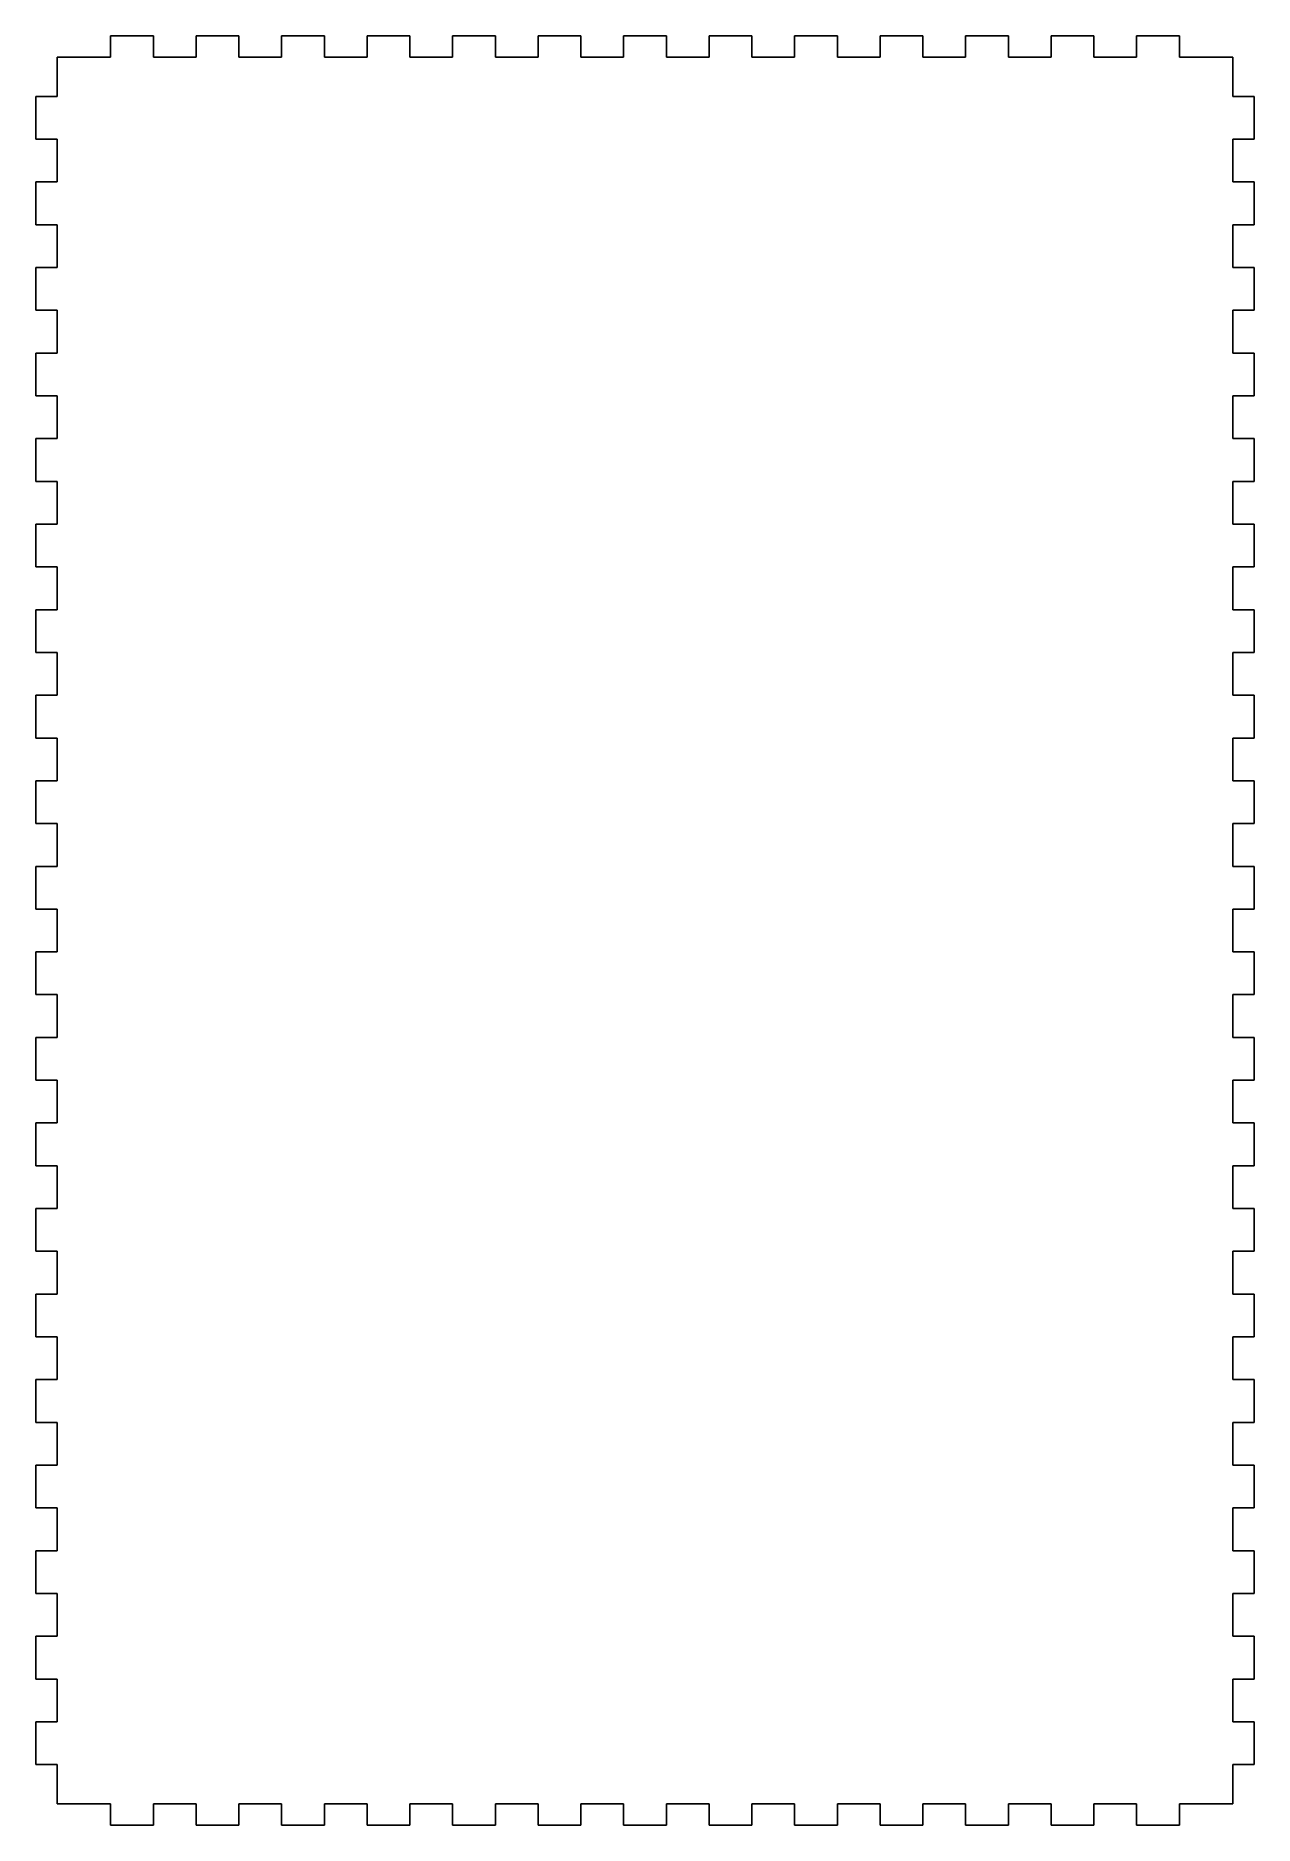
# Model space of a CAD drawing. Header units: millimetres. Extents: x -86 to 86, y -126 to 126.
import ezdxf

# ---------------------------------------------------------------- set-up
doc = ezdxf.new("R2010")
doc.units = ezdxf.units.MM
doc.layers.get('0').update_dxf_attribs({"linetype": 'CONTINUOUS'})

msp = doc.modelspace()

# ---------------------------------------------------------------- linework, layer by layer
for p, q in [((-69, 125.5), (-75, 125.5)), ((-75, 125.5), (-75, 122.5)), ((-69, 122.5), (-69, 125.5)), ((-57, 125.5), (-63, 125.5)), ((-63, 125.5), (-63, 122.5)), ((-57, 122.5), (-57, 125.5)), ((-45, 125.5), (-51, 125.5)), ((-51, 125.5), (-51, 122.5)), ((-45, 122.5), (-45, 125.5)), ((-33, 125.5), (-39, 125.5)), ((-39, 125.5), (-39, 122.5)), ((-33, 122.5), (-33, 125.5)), ((-21, 125.5), (-27, 125.5)), ((-27, 125.5), (-27, 122.5)), ((-21, 122.5), (-21, 125.5)), ((-9, 125.5), (-15, 125.5)), ((-15, 125.5), (-15, 122.5)), ((-9, 122.5), (-9, 125.5)), ((3, 125.5), (-3, 125.5)), ((-3, 125.5), (-3, 122.5)), ((3, 122.5), (3, 125.5)), ((15, 125.5), (9, 125.5)), ((9, 125.5), (9, 122.5)), ((15, 122.5), (15, 125.5)), ((27, 125.5), (21, 125.5)), ((21, 125.5), (21, 122.5)), ((27, 122.5), (27, 125.5)), ((39, 125.5), (33, 125.5)), ((33, 125.5), (33, 122.5)), ((39, 122.5), (39, 125.5)), ((51, 125.5), (45, 125.5)), ((45, 125.5), (45, 122.5)), ((51, 122.5), (51, 125.5)), ((63, 125.5), (57, 125.5)), ((57, 125.5), (57, 122.5)), ((63, 122.5), (63, 125.5)), ((75, 125.5), (69, 125.5)), ((69, 125.5), (69, 122.5)), ((75, 122.5), (75, 125.5)), ((-75, 122.5), (-82.5, 122.5)), ((-82.5, 122.5), (-82.5, 117)), ((-63, 122.5), (-69, 122.5)), ((-51, 122.5), (-57, 122.5)), ((-39, 122.5), (-45, 122.5)), ((-27, 122.5), (-33, 122.5)), ((-15, 122.5), (-21, 122.5)), ((-3, 122.5), (-9, 122.5)), ((9, 122.5), (3, 122.5)), ((21, 122.5), (15, 122.5)), ((33, 122.5), (27, 122.5)), ((45, 122.5), (39, 122.5)), ((57, 122.5), (51, 122.5)), ((69, 122.5), (63, 122.5)), ((82.5, 122.5), (75, 122.5)), ((82.5, 117), (82.5, 122.5)), ((-82.5, 117), (-85.5, 117)), ((-85.5, 117), (-85.5, 111)), ((85.5, 117), (82.5, 117)), ((85.5, 111), (85.5, 117)), ((-85.5, 111), (-82.5, 111)), ((-82.5, 111), (-82.5, 105)), ((82.5, 105), (82.5, 111)), ((82.5, 111), (85.5, 111)), ((-82.5, 105), (-85.5, 105)), ((-85.5, 105), (-85.5, 99)), ((85.5, 105), (82.5, 105)), ((85.5, 99), (85.5, 105)), ((-85.5, 99), (-82.5, 99)), ((-82.5, 99), (-82.5, 93)), ((82.5, 93), (82.5, 99)), ((82.5, 99), (85.5, 99)), ((-82.5, 93), (-85.5, 93)), ((-85.5, 93), (-85.5, 87)), ((85.5, 93), (82.5, 93)), ((85.5, 87), (85.5, 93)), ((-85.5, 87), (-82.5, 87)), ((-82.5, 87), (-82.5, 81)), ((82.5, 81), (82.5, 87)), ((82.5, 87), (85.5, 87)), ((-82.5, 81), (-85.5, 81)), ((-85.5, 81), (-85.5, 75)), ((85.5, 81), (82.5, 81)), ((85.5, 75), (85.5, 81)), ((-85.5, 75), (-82.5, 75)), ((-82.5, 75), (-82.5, 69)), ((82.5, 69), (82.5, 75)), ((82.5, 75), (85.5, 75)), ((-82.5, 69), (-85.5, 69)), ((-85.5, 69), (-85.5, 63)), ((85.5, 69), (82.5, 69)), ((85.5, 63), (85.5, 69)), ((-85.5, 63), (-82.5, 63)), ((-82.5, 63), (-82.5, 57)), ((82.5, 57), (82.5, 63)), ((82.5, 63), (85.5, 63)), ((-82.5, 57), (-85.5, 57)), ((-85.5, 57), (-85.5, 51)), ((85.5, 57), (82.5, 57)), ((85.5, 51), (85.5, 57)), ((-85.5, 51), (-82.5, 51)), ((-82.5, 51), (-82.5, 45)), ((82.5, 45), (82.5, 51)), ((82.5, 51), (85.5, 51)), ((-82.5, 45), (-85.5, 45)), ((-85.5, 45), (-85.5, 39)), ((85.5, 45), (82.5, 45)), ((85.5, 39), (85.5, 45)), ((-85.5, 39), (-82.5, 39)), ((-82.5, 39), (-82.5, 33)), ((82.5, 33), (82.5, 39)), ((82.5, 39), (85.5, 39)), ((-82.5, 33), (-85.5, 33)), ((-85.5, 33), (-85.5, 27)), ((85.5, 33), (82.5, 33)), ((85.5, 27), (85.5, 33)), ((-85.5, 27), (-82.5, 27)), ((-82.5, 27), (-82.5, 21)), ((82.5, 21), (82.5, 27)), ((82.5, 27), (85.5, 27)), ((-82.5, 21), (-85.5, 21)), ((-85.5, 21), (-85.5, 15)), ((85.5, 21), (82.5, 21)), ((85.5, 15), (85.5, 21)), ((-85.5, 15), (-82.5, 15)), ((-82.5, 15), (-82.5, 9)), ((82.5, 9), (82.5, 15)), ((82.5, 15), (85.5, 15)), ((-82.5, 9), (-85.5, 9)), ((-85.5, 9), (-85.5, 3)), ((85.5, 9), (82.5, 9)), ((85.5, 3), (85.5, 9)), ((-85.5, 3), (-82.5, 3)), ((-82.5, 3), (-82.5, -3)), ((82.5, -3), (82.5, 3)), ((82.5, 3), (85.5, 3)), ((-82.5, -3), (-85.5, -3)), ((-85.5, -3), (-85.5, -9)), ((85.5, -3), (82.5, -3)), ((85.5, -9), (85.5, -3)), ((-85.5, -9), (-82.5, -9)), ((-82.5, -9), (-82.5, -15)), ((82.5, -15), (82.5, -9)), ((82.5, -9), (85.5, -9)), ((-82.5, -15), (-85.5, -15)), ((-85.5, -15), (-85.5, -21)), ((85.5, -15), (82.5, -15)), ((85.5, -21), (85.5, -15)), ((-85.5, -21), (-82.5, -21)), ((-82.5, -21), (-82.5, -27)), ((82.5, -27), (82.5, -21)), ((82.5, -21), (85.5, -21)), ((-82.5, -27), (-85.5, -27)), ((-85.5, -27), (-85.5, -33)), ((85.5, -27), (82.5, -27)), ((85.5, -33), (85.5, -27)), ((-85.5, -33), (-82.5, -33)), ((-82.5, -33), (-82.5, -39)), ((82.5, -39), (82.5, -33)), ((82.5, -33), (85.5, -33)), ((-82.5, -39), (-85.5, -39)), ((-85.5, -39), (-85.5, -45)), ((85.5, -39), (82.5, -39)), ((85.5, -45), (85.5, -39)), ((-85.5, -45), (-82.5, -45)), ((-82.5, -45), (-82.5, -51)), ((82.5, -51), (82.5, -45)), ((82.5, -45), (85.5, -45)), ((-82.5, -51), (-85.5, -51)), ((-85.5, -51), (-85.5, -57)), ((85.5, -51), (82.5, -51)), ((85.5, -57), (85.5, -51)), ((-85.5, -57), (-82.5, -57)), ((-82.5, -57), (-82.5, -63)), ((82.5, -63), (82.5, -57)), ((82.5, -57), (85.5, -57)), ((-82.5, -63), (-85.5, -63)), ((-85.5, -63), (-85.5, -69)), ((85.5, -63), (82.5, -63)), ((85.5, -69), (85.5, -63)), ((-85.5, -69), (-82.5, -69)), ((-82.5, -69), (-82.5, -75)), ((82.5, -75), (82.5, -69)), ((82.5, -69), (85.5, -69)), ((-82.5, -75), (-85.5, -75)), ((-85.5, -75), (-85.5, -81)), ((85.5, -75), (82.5, -75)), ((85.5, -81), (85.5, -75)), ((-85.5, -81), (-82.5, -81)), ((-82.5, -81), (-82.5, -87)), ((82.5, -87), (82.5, -81)), ((82.5, -81), (85.5, -81)), ((-82.5, -87), (-85.5, -87)), ((-85.5, -87), (-85.5, -93)), ((85.5, -87), (82.5, -87)), ((85.5, -93), (85.5, -87)), ((-85.5, -93), (-82.5, -93)), ((-82.5, -93), (-82.5, -99)), ((82.5, -99), (82.5, -93)), ((82.5, -93), (85.5, -93)), ((-82.5, -99), (-85.5, -99)), ((-85.5, -99), (-85.5, -105)), ((85.5, -99), (82.5, -99)), ((85.5, -105), (85.5, -99)), ((-85.5, -105), (-82.5, -105)), ((-82.5, -105), (-82.5, -111)), ((82.5, -111), (82.5, -105)), ((82.5, -105), (85.5, -105)), ((-82.5, -111), (-85.5, -111)), ((-85.5, -111), (-85.5, -117)), ((85.5, -111), (82.5, -111)), ((85.5, -117), (85.5, -111)), ((-85.5, -117), (-82.5, -117)), ((-82.5, -117), (-82.5, -122.5)), ((82.5, -122.5), (82.5, -117)), ((82.5, -117), (85.5, -117)), ((-82.5, -122.5), (-75, -122.5)), ((-75, -122.5), (-75, -125.5)), ((-69, -125.5), (-69, -122.5)), ((-69, -122.5), (-63, -122.5)), ((-63, -122.5), (-63, -125.5)), ((-57, -125.5), (-57, -122.5)), ((-57, -122.5), (-51, -122.5)), ((-51, -122.5), (-51, -125.5)), ((-45, -125.5), (-45, -122.5)), ((-45, -122.5), (-39, -122.5)), ((-39, -122.5), (-39, -125.5)), ((-33, -125.5), (-33, -122.5)), ((-33, -122.5), (-27, -122.5)), ((-27, -122.5), (-27, -125.5)), ((-21, -125.5), (-21, -122.5)), ((-21, -122.5), (-15, -122.5)), ((-15, -122.5), (-15, -125.5)), ((-9, -125.5), (-9, -122.5)), ((-9, -122.5), (-3, -122.5)), ((-3, -122.5), (-3, -125.5)), ((3, -125.5), (3, -122.5)), ((3, -122.5), (9, -122.5)), ((9, -122.5), (9, -125.5)), ((15, -125.5), (15, -122.5)), ((15, -122.5), (21, -122.5)), ((21, -122.5), (21, -125.5)), ((27, -125.5), (27, -122.5)), ((27, -122.5), (33, -122.5)), ((33, -122.5), (33, -125.5)), ((39, -125.5), (39, -122.5)), ((39, -122.5), (45, -122.5)), ((45, -122.5), (45, -125.5)), ((51, -125.5), (51, -122.5)), ((51, -122.5), (57, -122.5)), ((57, -122.5), (57, -125.5)), ((63, -125.5), (63, -122.5)), ((63, -122.5), (69, -122.5)), ((69, -122.5), (69, -125.5)), ((75, -125.5), (75, -122.5)), ((75, -122.5), (82.5, -122.5)), ((-75, -125.5), (-69, -125.5)), ((-63, -125.5), (-57, -125.5)), ((-51, -125.5), (-45, -125.5)), ((-39, -125.5), (-33, -125.5)), ((-27, -125.5), (-21, -125.5)), ((-15, -125.5), (-9, -125.5)), ((-3, -125.5), (3, -125.5)), ((9, -125.5), (15, -125.5)), ((21, -125.5), (27, -125.5)), ((33, -125.5), (39, -125.5)), ((45, -125.5), (51, -125.5)), ((57, -125.5), (63, -125.5)), ((69, -125.5), (75, -125.5))]:
    msp.add_line(p, q)

doc.saveas('drawing.dxf')
